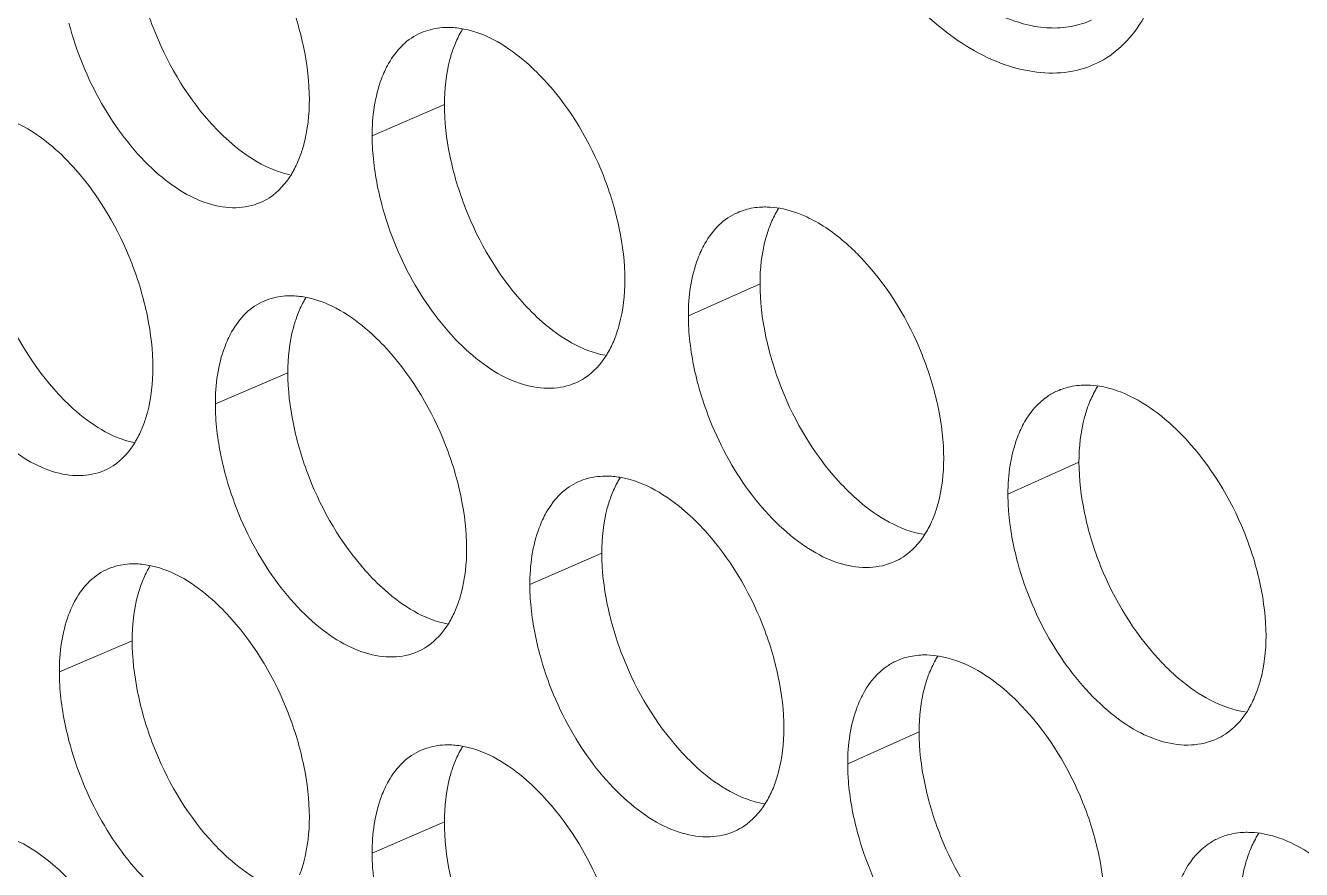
# Model space of a CAD drawing. Header units: millimetres. Extents: x 1177 to 4147, y 93 to 2194.
# Drawn here: x 2552.14 to 2566.14, y 1032.4 to 1041.67 of the extents above; entities that cross this region are included whole.
import ezdxf

# ---------------------------------------------------------------- set-up
doc = ezdxf.new("R2010")
doc.units = ezdxf.units.MM
doc.header["$LTSCALE"] = 0.1
doc.layers.get('0').update_dxf_attribs({"lineweight": 13})
doc.layers.add('标注', color=251, linetype='Continuous', lineweight=9)

# ---------------------------------------------------------------- blocks, each defined once
blk = doc.blocks.new('02')
for points, knots in [([(4432.781, 1079.964), (4432.672, 1079.638), (4432.428, 1079.173), (4431.898, 1078.779), (4431.287, 1078.566), (4430.369, 1078.673), (4429.324, 1079.302), (4428.367, 1080.316), (4427.583, 1081.61), (4427.074, 1083.045), (4426.929, 1084.047), (4426.929, 1084.53)], [0, 0, 0, 0, 0.102243, 0.148194, 0.193627, 0.291595, 0.410182, 0.549785, 0.702392, 0.856462, 1, 1, 1, 1]), ([(4431.751, 1079.448), (4431.65, 1079.402), (4431.431, 1079.334), (4431.081, 1079.313), (4430.717, 1079.369), (4430.346, 1079.499), (4429.974, 1079.697), (4429.608, 1079.961), (4429.255, 1080.284), (4428.92, 1080.659), (4428.609, 1081.08), (4428.33, 1081.538), (4428.086, 1082.024), (4427.884, 1082.529), (4427.727, 1083.042), (4427.618, 1083.553), (4427.559, 1084.052), (4427.555, 1084.381), (4427.562, 1084.54)], [0, 0, 0, 0, 0.044639, 0.090673, 0.139311, 0.191431, 0.247518, 0.307676, 0.371686, 0.439065, 0.509131, 0.581062, 0.653943, 0.726815, 0.798719, 0.86874, 0.936062, 1, 1, 1, 1])]:
    blk.add_open_spline(points, degree=3, knots=knots)
at = {"layer": '标注'}
for p, q in [((4421.609, 1078.127), (4420.477, 1077.635)), ((4426.555, 1075.311), (4425.432, 1074.813)), ((4419.156, 1073.919), (4418.02, 1073.429)), ((4431.553, 1072.518), (4430.44, 1072.015)), ((4424.075, 1071.091), (4422.948, 1070.596)), ((4416.717, 1069.716), (4415.576, 1069.229)), ((4416.717, 1069.716), (4415.576, 1069.229)), ((4429.047, 1068.286), (4427.929, 1067.786)), ((4421.609, 1066.877), (4420.477, 1066.385)), ((4421.609, 1066.877), (4420.477, 1066.385))]:
    blk.add_line(p, q, dxfattribs=at)
for centre, radius, start, end in [((4421.636, 1078.346), 0.984, 104.7476, 113.5233), ((4426.606, 1075.513), 1.001, 106.2734, 113.935), ((4419.171, 1074.146), 0.976, 103.9644, 113.3177), ((4431.628, 1072.704), 1.017, 107.7472, 114.3481), ((4424.114, 1071.302), 0.993, 105.5171, 113.729), ((4416.719, 1069.952), 0.968, 103.1675, 113.1121), ((4416.719, 1069.952), 0.968, 103.1675, 113.1121), ((4429.11, 1068.481), 1.009, 107.0166, 114.1413), ((4421.636, 1067.096), 0.984, 104.7476, 113.5233), ((4421.636, 1067.096), 0.984, 104.7476, 113.5233), ((4434.159, 1065.683), 1.026, 108.4653, 114.5554)]:
    blk.add_arc(centre, radius, start, end, dxfattribs=at)
for points, knots in [([(4419.493, 1078.202), (4419.493, 1078.471), (4419.425, 1079.031), (4419.102, 1080.113), (4418.657, 1080.875), (4418.279, 1081.301)], [0, 0, 0, 0, 0.238846, 0.495203, 1, 1, 1, 1]), ([(4416.717, 1080.966), (4416.717, 1080.697), (4416.783, 1080.137), (4417.103, 1079.054), (4417.545, 1078.291), (4417.921, 1077.864)], [0, 0, 0, 0, 0.23906, 0.495561, 1, 1, 1, 1]), ([(4415.726, 1079.398), (4415.842, 1078.959), (4416.177, 1078.132), (4416.829, 1077.265), (4417.438, 1076.773), (4417.888, 1076.555), (4418.328, 1076.48), (4418.606, 1076.536), (4418.727, 1076.588)], [0, 0, 0, 0, 0.301171, 0.584422, 0.708619, 0.817421, 0.912868, 1, 1, 1, 1]), ([(4421.893, 1079.305), (4421.881, 1079.284), (4421.83, 1079.197), (4421.788, 1079.105), (4421.761, 1079.034)], [0, 0, 0, 0, 0.242091, 1, 1, 1, 1]), ([(4423.21, 1078.469), (4423.111, 1078.579), (4422.747, 1078.944), (4422.279, 1079.237), (4421.915, 1079.308)], [0, 0, 0, 0, 0.285148, 1, 1, 1, 1]), ([(4421.243, 1079.249), (4421.138, 1079.203), (4420.937, 1079.067), (4420.795, 1078.872), (4420.734, 1078.765)], [0, 0, 0, 0, 0.480902, 1, 1, 1, 1]), ([(4421.761, 1079.034), (4421.736, 1078.968), (4421.642, 1078.674), (4421.609, 1078.363), (4421.609, 1078.127)], [0, 0, 0, 0, 0.230754, 1, 1, 1, 1]), ([(4420.734, 1078.765), (4420.691, 1078.689), (4420.53, 1078.334), (4420.477, 1077.936), (4420.477, 1077.635)], [0, 0, 0, 0, 0.224496, 1, 1, 1, 1]), ([(4424.437, 1075.376), (4424.437, 1075.645), (4424.369, 1076.204), (4424.042, 1077.286), (4423.591, 1078.045), (4423.21, 1078.469)], [0, 0, 0, 0, 0.238705, 0.494901, 1, 1, 1, 1]), ([(4419.341, 1077.296), (4419.366, 1077.362), (4419.46, 1077.655), (4419.493, 1077.965), (4419.493, 1078.202)], [0, 0, 0, 0, 0.23069, 1, 1, 1, 1]), ([(4421.609, 1078.127), (4421.609, 1077.857), (4421.676, 1077.298), (4422, 1076.216), (4422.447, 1075.455), (4422.827, 1075.031)], [0, 0, 0, 0, 0.238919, 0.49526, 1, 1, 1, 1]), ([(4415.834, 1077.101), (4415.72, 1077.23), (4415.315, 1077.641), (4414.756, 1077.96), (4414.345, 1077.975)], [0, 0, 0, 0, 0.29472, 1, 1, 1, 1]), ([(4417.921, 1077.864), (4418.018, 1077.755), (4418.373, 1077.391), (4418.831, 1077.098), (4419.189, 1077.023)], [0, 0, 0, 0, 0.28535, 1, 1, 1, 1]), ([(4420.477, 1077.635), (4420.477, 1077.548), (4420.492, 1077.183), (4420.558, 1076.822), (4420.629, 1076.554)], [0, 0, 0, 0, 0.238111, 1, 1, 1, 1]), ([(4419.211, 1077.028), (4419.223, 1077.048), (4419.273, 1077.135), (4419.314, 1077.225), (4419.341, 1077.296)], [0, 0, 0, 0, 0.242099, 1, 1, 1, 1]), ([(4417.041, 1073.999), (4417.041, 1074.268), (4416.974, 1074.827), (4416.653, 1075.911), (4416.21, 1076.673), (4415.834, 1077.101)], [0, 0, 0, 0, 0.238918, 0.495354, 1, 1, 1, 1]), ([(4418.727, 1076.588), (4418.776, 1076.609), (4418.971, 1076.713), (4419.124, 1076.885), (4419.211, 1077.028)], [0, 0, 0, 0, 0.240491, 1, 1, 1, 1]), ([(4414.291, 1076.769), (4414.291, 1076.5), (4414.357, 1075.94), (4414.675, 1074.857), (4415.114, 1074.093), (4415.489, 1073.665)], [0, 0, 0, 0, 0.239131, 0.495711, 1, 1, 1, 1]), ([(4420.629, 1076.554), (4420.746, 1076.114), (4421.087, 1075.287), (4421.748, 1074.422), (4422.365, 1073.934), (4422.821, 1073.719), (4423.267, 1073.649), (4423.547, 1073.707), (4423.669, 1073.761)], [0, 0, 0, 0, 0.300212, 0.582985, 0.707214, 0.816283, 0.912228, 1, 1, 1, 1]), ([(4426.665, 1076.517), (4426.635, 1076.518), (4426.521, 1076.516), (4426.407, 1076.498), (4426.325, 1076.474)], [0, 0, 0, 0, 0.256633, 1, 1, 1, 1]), ([(4426.2, 1076.428), (4426.095, 1076.382), (4425.895, 1076.245), (4425.752, 1076.051), (4425.692, 1075.944)], [0, 0, 0, 0, 0.481736, 1, 1, 1, 1]), ([(4426.845, 1076.496), (4426.832, 1076.474), (4426.78, 1076.385), (4426.737, 1076.291), (4426.708, 1076.218)], [0, 0, 0, 0, 0.242119, 1, 1, 1, 1]), ([(4427.429, 1076.289), (4427.382, 1076.315), (4427.205, 1076.406), (4427.012, 1076.471), (4426.868, 1076.497)], [0, 0, 0, 0, 0.266059, 1, 1, 1, 1]), ([(4426.708, 1076.218), (4426.683, 1076.152), (4426.588, 1075.859), (4426.555, 1075.547), (4426.555, 1075.311)], [0, 0, 0, 0, 0.23105, 1, 1, 1, 1]), ([(4428.194, 1075.661), (4428.135, 1075.726), (4427.904, 1075.963), (4427.64, 1076.171), (4427.429, 1076.289)], [0, 0, 0, 0, 0.267097, 1, 1, 1, 1]), ([(4425.692, 1075.944), (4425.648, 1075.868), (4425.485, 1075.513), (4425.432, 1075.115), (4425.432, 1074.813)], [0, 0, 0, 0, 0.224968, 1, 1, 1, 1]), ([(4429.434, 1072.573), (4429.434, 1072.842), (4429.365, 1073.401), (4429.035, 1074.482), (4428.579, 1075.239), (4428.194, 1075.661)], [0, 0, 0, 0, 0.238564, 0.494601, 1, 1, 1, 1]), ([(4424.284, 1074.469), (4424.309, 1074.535), (4424.404, 1074.828), (4424.437, 1075.139), (4424.437, 1075.376)], [0, 0, 0, 0, 0.230986, 1, 1, 1, 1]), ([(4426.555, 1075.311), (4426.555, 1075.041), (4426.623, 1074.482), (4426.95, 1073.4), (4427.402, 1072.642), (4427.785, 1072.22)], [0, 0, 0, 0, 0.238779, 0.49496, 1, 1, 1, 1]), ([(4413.295, 1075.203), (4413.409, 1074.764), (4413.742, 1073.939), (4414.389, 1073.07), (4414.994, 1072.577), (4415.442, 1072.356), (4415.879, 1072.28), (4416.156, 1072.334), (4416.276, 1072.385)], [0, 0, 0, 0, 0.301654, 0.585147, 0.709328, 0.817996, 0.913192, 1, 1, 1, 1]), ([(4418.784, 1075.043), (4418.68, 1074.998), (4418.478, 1074.861), (4418.336, 1074.666), (4418.275, 1074.559)], [0, 0, 0, 0, 0.48047, 1, 1, 1, 1]), ([(4419.437, 1075.093), (4419.425, 1075.072), (4419.375, 1074.986), (4419.334, 1074.896), (4419.308, 1074.825)], [0, 0, 0, 0, 0.242083, 1, 1, 1, 1]), ([(4420.738, 1074.257), (4420.64, 1074.367), (4420.28, 1074.73), (4419.819, 1075.023), (4419.459, 1075.097)], [0, 0, 0, 0, 0.285164, 1, 1, 1, 1]), ([(4422.827, 1075.031), (4422.926, 1074.92), (4423.29, 1074.553), (4423.761, 1074.261), (4424.126, 1074.192)], [0, 0, 0, 0, 0.285312, 1, 1, 1, 1]), ([(4419.308, 1074.825), (4419.282, 1074.759), (4419.189, 1074.466), (4419.156, 1074.155), (4419.156, 1073.919)], [0, 0, 0, 0, 0.230606, 1, 1, 1, 1]), ([(4425.432, 1074.813), (4425.432, 1074.726), (4425.447, 1074.362), (4425.514, 1074.001), (4425.586, 1073.733)], [0, 0, 0, 0, 0.238168, 1, 1, 1, 1]), ([(4418.275, 1074.559), (4418.233, 1074.483), (4418.072, 1074.128), (4418.02, 1073.731), (4418.02, 1073.429)], [0, 0, 0, 0, 0.224262, 1, 1, 1, 1]), ([(4424.148, 1074.194), (4424.161, 1074.215), (4424.213, 1074.304), (4424.256, 1074.397), (4424.284, 1074.469)], [0, 0, 0, 0, 0.242119, 1, 1, 1, 1]), ([(4421.958, 1071.161), (4421.958, 1071.43), (4421.89, 1071.989), (4421.566, 1073.072), (4421.118, 1073.832), (4420.738, 1074.257)], [0, 0, 0, 0, 0.238776, 0.495052, 1, 1, 1, 1]), ([(4423.669, 1073.761), (4423.717, 1073.782), (4423.909, 1073.885), (4424.061, 1074.054), (4424.148, 1074.194)], [0, 0, 0, 0, 0.241108, 1, 1, 1, 1]), ([(4416.89, 1073.093), (4416.915, 1073.159), (4417.008, 1073.452), (4417.041, 1073.762), (4417.041, 1073.999)], [0, 0, 0, 0, 0.230542, 1, 1, 1, 1]), ([(4419.156, 1073.919), (4419.156, 1073.649), (4419.223, 1073.09), (4419.545, 1072.007), (4419.99, 1071.245), (4420.367, 1070.82)], [0, 0, 0, 0, 0.23899, 0.49541, 1, 1, 1, 1]), ([(4425.586, 1073.733), (4425.704, 1073.293), (4426.05, 1072.465), (4426.72, 1071.602), (4427.345, 1071.118), (4427.808, 1070.906), (4428.258, 1070.84), (4428.542, 1070.902), (4428.664, 1070.957)], [0, 0, 0, 0, 0.299261, 0.581563, 0.705826, 0.815161, 0.911598, 1, 1, 1, 1]), ([(4431.685, 1073.725), (4431.653, 1073.725), (4431.53, 1073.723), (4431.406, 1073.701), (4431.318, 1073.673)], [0, 0, 0, 0, 0.25692, 1, 1, 1, 1]), ([(4431.85, 1073.71), (4431.836, 1073.688), (4431.782, 1073.597), (4431.737, 1073.501), (4431.708, 1073.426)], [0, 0, 0, 0, 0.242162, 1, 1, 1, 1]), ([(4433.231, 1072.875), (4433.127, 1072.987), (4432.745, 1073.359), (4432.252, 1073.648), (4431.873, 1073.708)], [0, 0, 0, 0, 0.28502, 1, 1, 1, 1]), ([(4415.489, 1073.665), (4415.584, 1073.556), (4415.935, 1073.194), (4416.387, 1072.9), (4416.741, 1072.823)], [0, 0, 0, 0, 0.285359, 1, 1, 1, 1]), ([(4431.209, 1073.631), (4431.157, 1073.607), (4430.95, 1073.492), (4430.791, 1073.302), (4430.702, 1073.147)], [0, 0, 0, 0, 0.240568, 1, 1, 1, 1]), ([(4418.02, 1073.429), (4418.02, 1073.342), (4418.034, 1072.978), (4418.1, 1072.616), (4418.171, 1072.348)], [0, 0, 0, 0, 0.238083, 1, 1, 1, 1]), ([(4431.708, 1073.426), (4431.682, 1073.36), (4431.587, 1073.066), (4431.553, 1072.755), (4431.553, 1072.518)], [0, 0, 0, 0, 0.231346, 1, 1, 1, 1]), ([(4430.702, 1073.147), (4430.658, 1073.071), (4430.494, 1072.715), (4430.44, 1072.317), (4430.44, 1072.015)], [0, 0, 0, 0, 0.225445, 1, 1, 1, 1]), ([(4416.762, 1072.828), (4416.774, 1072.849), (4416.823, 1072.934), (4416.863, 1073.024), (4416.89, 1073.093)], [0, 0, 0, 0, 0.242095, 1, 1, 1, 1]), ([(4416.276, 1072.385), (4416.325, 1072.406), (4416.522, 1072.51), (4416.675, 1072.684), (4416.762, 1072.828)], [0, 0, 0, 0, 0.240168, 1, 1, 1, 1]), ([(4434.484, 1069.794), (4434.484, 1070.063), (4434.414, 1070.621), (4434.08, 1071.702), (4433.619, 1072.457), (4433.231, 1072.875)], [0, 0, 0, 0, 0.238425, 0.494301, 1, 1, 1, 1]), ([(4429.279, 1071.665), (4429.305, 1071.732), (4429.4, 1072.025), (4429.434, 1072.336), (4429.434, 1072.573)], [0, 0, 0, 0, 0.231283, 1, 1, 1, 1]), ([(4431.553, 1072.518), (4431.553, 1072.249), (4431.622, 1071.69), (4431.952, 1070.609), (4432.41, 1069.852), (4432.797, 1069.433)], [0, 0, 0, 0, 0.238639, 0.494661, 1, 1, 1, 1]), ([(4418.171, 1072.348), (4418.287, 1071.908), (4418.626, 1071.082), (4419.282, 1070.216), (4419.895, 1069.726), (4420.348, 1069.509), (4420.791, 1069.437), (4421.07, 1069.493), (4421.191, 1069.546)], [0, 0, 0, 0, 0.30069, 0.583702, 0.707914, 0.81685, 0.912547, 1, 1, 1, 1]), ([(4423.715, 1072.211), (4423.61, 1072.165), (4423.41, 1072.028), (4423.267, 1071.834), (4423.206, 1071.727)], [0, 0, 0, 0, 0.481324, 1, 1, 1, 1]), ([(4424.363, 1072.272), (4424.35, 1072.251), (4424.298, 1072.163), (4424.256, 1072.07), (4424.228, 1071.998)], [0, 0, 0, 0, 0.242103, 1, 1, 1, 1]), ([(4425.696, 1071.437), (4425.596, 1071.547), (4425.227, 1071.914), (4424.752, 1072.206), (4424.385, 1072.274)], [0, 0, 0, 0, 0.285125, 1, 1, 1, 1]), ([(4427.785, 1072.22), (4427.887, 1072.109), (4428.26, 1071.739), (4428.743, 1071.448), (4429.116, 1071.385)], [0, 0, 0, 0, 0.285248, 1, 1, 1, 1]), ([(4424.228, 1071.998), (4424.203, 1071.932), (4424.108, 1071.639), (4424.075, 1071.328), (4424.075, 1071.091)], [0, 0, 0, 0, 0.230902, 1, 1, 1, 1]), ([(4430.44, 1072.015), (4430.44, 1071.928), (4430.455, 1071.564), (4430.522, 1071.203), (4430.595, 1070.936)], [0, 0, 0, 0, 0.238227, 1, 1, 1, 1]), ([(4423.206, 1071.727), (4423.163, 1071.651), (4423.001, 1071.295), (4422.948, 1070.898), (4422.948, 1070.596)], [0, 0, 0, 0, 0.224731, 1, 1, 1, 1]), ([(4429.139, 1071.385), (4429.152, 1071.406), (4429.206, 1071.496), (4429.25, 1071.591), (4429.279, 1071.665)], [0, 0, 0, 0, 0.242155, 1, 1, 1, 1]), ([(4426.929, 1068.346), (4426.929, 1068.616), (4426.86, 1069.175), (4426.532, 1070.256), (4426.079, 1071.014), (4425.696, 1071.437)], [0, 0, 0, 0, 0.238635, 0.494751, 1, 1, 1, 1]), ([(4428.664, 1070.957), (4428.712, 1070.978), (4428.901, 1071.081), (4429.052, 1071.247), (4429.139, 1071.385)], [0, 0, 0, 0, 0.24169, 1, 1, 1, 1]), ([(4421.806, 1070.254), (4421.831, 1070.321), (4421.925, 1070.614), (4421.958, 1070.924), (4421.958, 1071.161)], [0, 0, 0, 0, 0.230838, 1, 1, 1, 1]), ([(4424.075, 1071.091), (4424.075, 1070.821), (4424.143, 1070.262), (4424.468, 1069.18), (4424.918, 1068.421), (4425.3, 1067.998)], [0, 0, 0, 0, 0.238849, 0.49511, 1, 1, 1, 1]), ([(4430.595, 1070.936), (4430.715, 1070.495), (4431.066, 1069.666), (4431.746, 1068.806), (4432.379, 1068.325), (4432.847, 1068.117), (4433.303, 1068.056), (4433.588, 1068.12), (4433.712, 1068.177)], [0, 0, 0, 0, 0.298318, 0.580156, 0.704454, 0.814053, 0.910977, 1, 1, 1, 1]), ([(4416.339, 1070.842), (4416.234, 1070.798), (4416.032, 1070.661), (4415.89, 1070.466), (4415.83, 1070.359)], [0, 0, 0, 0, 0.480026, 1, 1, 1, 1]), ([(4416.339, 1070.842), (4416.234, 1070.798), (4416.032, 1070.661), (4415.89, 1070.466), (4415.83, 1070.359)], [0, 0, 0, 0, 0.480026, 1, 1, 1, 1]), ([(4416.994, 1070.887), (4416.982, 1070.866), (4416.934, 1070.781), (4416.894, 1070.692), (4416.867, 1070.623)], [0, 0, 0, 0, 0.242079, 1, 1, 1, 1]), ([(4416.994, 1070.887), (4416.982, 1070.866), (4416.934, 1070.781), (4416.894, 1070.692), (4416.867, 1070.623)], [0, 0, 0, 0, 0.242079, 1, 1, 1, 1]), ([(4418.279, 1070.051), (4418.183, 1070.16), (4417.827, 1070.522), (4417.372, 1070.816), (4417.015, 1070.892)], [0, 0, 0, 0, 0.285173, 1, 1, 1, 1]), ([(4418.279, 1070.051), (4418.183, 1070.16), (4417.827, 1070.522), (4417.372, 1070.816), (4417.015, 1070.892)], [0, 0, 0, 0, 0.285173, 1, 1, 1, 1]), ([(4420.367, 1070.82), (4420.465, 1070.71), (4420.825, 1070.344), (4421.289, 1070.051), (4421.651, 1069.98)], [0, 0, 0, 0, 0.285334, 1, 1, 1, 1]), ([(4416.867, 1070.623), (4416.842, 1070.556), (4416.749, 1070.263), (4416.717, 1069.953), (4416.717, 1069.716)], [0, 0, 0, 0, 0.230459, 1, 1, 1, 1]), ([(4416.867, 1070.623), (4416.842, 1070.556), (4416.749, 1070.263), (4416.717, 1069.953), (4416.717, 1069.716)], [0, 0, 0, 0, 0.230459, 1, 1, 1, 1]), ([(4422.948, 1070.596), (4422.948, 1070.509), (4422.963, 1070.145), (4423.029, 1069.784), (4423.101, 1069.515)], [0, 0, 0, 0, 0.23814, 1, 1, 1, 1]), ([(4415.83, 1070.359), (4415.787, 1070.283), (4415.627, 1069.927), (4415.576, 1069.531), (4415.576, 1069.229)], [0, 0, 0, 0, 0.22403, 1, 1, 1, 1]), ([(4415.83, 1070.359), (4415.787, 1070.283), (4415.627, 1069.927), (4415.576, 1069.531), (4415.576, 1069.229)], [0, 0, 0, 0, 0.22403, 1, 1, 1, 1]), ([(4421.673, 1069.983), (4421.686, 1070.004), (4421.736, 1070.091), (4421.778, 1070.183), (4421.806, 1070.254)], [0, 0, 0, 0, 0.242107, 1, 1, 1, 1]), ([(4419.493, 1066.952), (4419.493, 1067.221), (4419.425, 1067.781), (4419.102, 1068.863), (4418.657, 1069.625), (4418.279, 1070.051)], [0, 0, 0, 0, 0.238846, 0.495203, 1, 1, 1, 1]), ([(4419.493, 1066.952), (4419.493, 1067.221), (4419.425, 1067.781), (4419.102, 1068.863), (4418.657, 1069.625), (4418.279, 1070.051)], [0, 0, 0, 0, 0.238846, 0.495203, 1, 1, 1, 1]), ([(4421.191, 1069.546), (4421.24, 1069.567), (4421.433, 1069.671), (4421.586, 1069.842), (4421.673, 1069.983)], [0, 0, 0, 0, 0.240804, 1, 1, 1, 1]), ([(4416.717, 1069.716), (4416.717, 1069.447), (4416.783, 1068.887), (4417.103, 1067.804), (4417.545, 1067.041), (4417.921, 1066.614)], [0, 0, 0, 0, 0.23906, 0.495561, 1, 1, 1, 1]), ([(4416.717, 1069.716), (4416.717, 1069.447), (4416.783, 1068.887), (4417.103, 1067.804), (4417.545, 1067.041), (4417.921, 1066.614)], [0, 0, 0, 0, 0.23906, 0.495561, 1, 1, 1, 1]), ([(4434.327, 1068.885), (4434.353, 1068.952), (4434.449, 1069.245), (4434.484, 1069.557), (4434.484, 1069.794)], [0, 0, 0, 0, 0.23158, 1, 1, 1, 1]), ([(4423.101, 1069.515), (4423.219, 1069.075), (4423.562, 1068.248), (4424.227, 1067.384), (4424.849, 1066.898), (4425.308, 1066.685), (4425.756, 1066.617), (4426.038, 1066.676), (4426.16, 1066.731)], [0, 0, 0, 0, 0.299735, 0.582272, 0.706518, 0.81572, 0.911912, 1, 1, 1, 1]), ([(4428.698, 1069.402), (4428.646, 1069.378), (4428.438, 1069.263), (4428.279, 1069.073), (4428.19, 1068.918)], [0, 0, 0, 0, 0.240345, 1, 1, 1, 1]), ([(4429.168, 1069.493), (4429.138, 1069.494), (4429.019, 1069.492), (4428.9, 1069.472), (4428.815, 1069.446)], [0, 0, 0, 0, 0.25678, 1, 1, 1, 1]), ([(4429.341, 1069.475), (4429.328, 1069.453), (4429.274, 1069.363), (4429.23, 1069.268), (4429.202, 1069.194)], [0, 0, 0, 0, 0.242139, 1, 1, 1, 1]), ([(4430.706, 1068.64), (4430.604, 1068.752), (4430.226, 1069.121), (4429.739, 1069.412), (4429.364, 1069.474)], [0, 0, 0, 0, 0.285061, 1, 1, 1, 1]), ([(4432.797, 1069.433), (4432.9, 1069.321), (4433.283, 1068.948), (4433.779, 1068.658), (4434.158, 1068.601)], [0, 0, 0, 0, 0.285159, 1, 1, 1, 1]), ([(4415.576, 1069.229), (4415.576, 1069.143), (4415.59, 1068.778), (4415.656, 1068.416), (4415.726, 1068.148)], [0, 0, 0, 0, 0.238055, 1, 1, 1, 1]), ([(4415.576, 1069.229), (4415.576, 1069.143), (4415.59, 1068.778), (4415.656, 1068.416), (4415.726, 1068.148)], [0, 0, 0, 0, 0.238055, 1, 1, 1, 1]), ([(4429.202, 1069.194), (4429.176, 1069.128), (4429.081, 1068.835), (4429.047, 1068.523), (4429.047, 1068.286)], [0, 0, 0, 0, 0.231198, 1, 1, 1, 1]), ([(4428.19, 1068.918), (4428.147, 1068.841), (4427.983, 1068.486), (4427.929, 1068.088), (4427.929, 1067.786)], [0, 0, 0, 0, 0.225206, 1, 1, 1, 1]), ([(4434.182, 1068.598), (4434.196, 1068.62), (4434.251, 1068.712), (4434.297, 1068.81), (4434.327, 1068.885)], [0, 0, 0, 0, 0.242205, 1, 1, 1, 1]), ([(4431.952, 1065.555), (4431.952, 1065.824), (4431.883, 1066.383), (4431.551, 1067.464), (4431.092, 1068.22), (4430.706, 1068.64)], [0, 0, 0, 0, 0.238495, 0.494451, 1, 1, 1, 1]), ([(4433.712, 1068.177), (4433.759, 1068.198), (4433.945, 1068.301), (4434.095, 1068.463), (4434.182, 1068.598)], [0, 0, 0, 0, 0.242239, 1, 1, 1, 1]), ([(4426.775, 1067.439), (4426.8, 1067.506), (4426.895, 1067.799), (4426.929, 1068.11), (4426.929, 1068.346)], [0, 0, 0, 0, 0.231134, 1, 1, 1, 1]), ([(4415.726, 1068.148), (4415.842, 1067.709), (4416.177, 1066.882), (4416.829, 1066.015), (4417.438, 1065.523), (4417.888, 1065.305), (4418.328, 1065.23), (4418.606, 1065.286), (4418.727, 1065.338)], [0, 0, 0, 0, 0.301171, 0.584422, 0.708619, 0.817421, 0.912868, 1, 1, 1, 1]), ([(4415.726, 1068.148), (4415.842, 1067.709), (4416.177, 1066.882), (4416.829, 1066.015), (4417.438, 1065.523), (4417.888, 1065.305), (4418.328, 1065.23), (4418.606, 1065.286), (4418.727, 1065.338)], [0, 0, 0, 0, 0.301171, 0.584422, 0.708619, 0.817421, 0.912868, 1, 1, 1, 1]), ([(4429.047, 1068.286), (4429.047, 1068.017), (4429.116, 1067.458), (4429.444, 1066.377), (4429.9, 1065.619), (4430.284, 1065.199)], [0, 0, 0, 0, 0.238709, 0.494811, 1, 1, 1, 1]), ([(4421.243, 1067.999), (4421.138, 1067.953), (4420.937, 1067.817), (4420.795, 1067.622), (4420.734, 1067.515)], [0, 0, 0, 0, 0.480902, 1, 1, 1, 1]), ([(4421.243, 1067.999), (4421.138, 1067.953), (4420.937, 1067.817), (4420.795, 1067.622), (4420.734, 1067.515)], [0, 0, 0, 0, 0.480902, 1, 1, 1, 1]), ([(4421.893, 1068.055), (4421.881, 1068.034), (4421.83, 1067.947), (4421.788, 1067.855), (4421.761, 1067.784)], [0, 0, 0, 0, 0.242091, 1, 1, 1, 1]), ([(4421.893, 1068.055), (4421.881, 1068.034), (4421.83, 1067.947), (4421.788, 1067.855), (4421.761, 1067.784)], [0, 0, 0, 0, 0.242091, 1, 1, 1, 1]), ([(4423.21, 1067.219), (4423.111, 1067.329), (4422.747, 1067.694), (4422.279, 1067.987), (4421.915, 1068.058)], [0, 0, 0, 0, 0.285148, 1, 1, 1, 1]), ([(4423.21, 1067.219), (4423.111, 1067.329), (4422.747, 1067.694), (4422.279, 1067.987), (4421.915, 1068.058)], [0, 0, 0, 0, 0.285148, 1, 1, 1, 1]), ([(4425.3, 1067.998), (4425.4, 1067.887), (4425.769, 1067.518), (4426.246, 1067.226), (4426.614, 1067.161)], [0, 0, 0, 0, 0.285283, 1, 1, 1, 1]), ([(4421.761, 1067.784), (4421.736, 1067.718), (4421.642, 1067.424), (4421.609, 1067.113), (4421.609, 1066.877)], [0, 0, 0, 0, 0.230754, 1, 1, 1, 1]), ([(4421.761, 1067.784), (4421.736, 1067.718), (4421.642, 1067.424), (4421.609, 1067.113), (4421.609, 1066.877)], [0, 0, 0, 0, 0.230754, 1, 1, 1, 1]), ([(4427.929, 1067.786), (4427.929, 1067.699), (4427.944, 1067.335), (4428.011, 1066.974), (4428.084, 1066.706)], [0, 0, 0, 0, 0.238197, 1, 1, 1, 1]), ([(4420.734, 1067.515), (4420.691, 1067.439), (4420.53, 1067.084), (4420.477, 1066.686), (4420.477, 1066.385)], [0, 0, 0, 0, 0.224496, 1, 1, 1, 1]), ([(4420.734, 1067.515), (4420.691, 1067.439), (4420.53, 1067.084), (4420.477, 1066.686), (4420.477, 1066.385)], [0, 0, 0, 0, 0.224496, 1, 1, 1, 1]), ([(4426.637, 1067.162), (4426.65, 1067.183), (4426.703, 1067.272), (4426.746, 1067.366), (4426.775, 1067.439)], [0, 0, 0, 0, 0.242135, 1, 1, 1, 1]), ([(4424.437, 1064.126), (4424.437, 1064.395), (4424.369, 1064.954), (4424.042, 1066.036), (4423.591, 1066.795), (4423.21, 1067.219)], [0, 0, 0, 0, 0.238705, 0.494901, 1, 1, 1, 1]), ([(4424.437, 1064.126), (4424.437, 1064.395), (4424.369, 1064.954), (4424.042, 1066.036), (4423.591, 1066.795), (4423.21, 1067.219)], [0, 0, 0, 0, 0.238705, 0.494901, 1, 1, 1, 1]), ([(4426.16, 1066.731), (4426.208, 1066.752), (4426.399, 1066.855), (4426.55, 1067.023), (4426.637, 1067.162)], [0, 0, 0, 0, 0.241404, 1, 1, 1, 1]), ([(4419.341, 1066.046), (4419.366, 1066.112), (4419.46, 1066.405), (4419.493, 1066.715), (4419.493, 1066.952)], [0, 0, 0, 0, 0.23069, 1, 1, 1, 1]), ([(4419.341, 1066.046), (4419.366, 1066.112), (4419.46, 1066.405), (4419.493, 1066.715), (4419.493, 1066.952)], [0, 0, 0, 0, 0.23069, 1, 1, 1, 1]), ([(4415.834, 1065.851), (4415.72, 1065.98), (4415.315, 1066.391), (4414.756, 1066.71), (4414.345, 1066.725)], [0, 0, 0, 0, 0.29472, 1, 1, 1, 1]), ([(4421.609, 1066.877), (4421.609, 1066.607), (4421.676, 1066.048), (4422, 1064.966), (4422.447, 1064.205), (4422.827, 1063.781)], [0, 0, 0, 0, 0.238919, 0.49526, 1, 1, 1, 1]), ([(4421.609, 1066.877), (4421.609, 1066.607), (4421.676, 1066.048), (4422, 1064.966), (4422.447, 1064.205), (4422.827, 1063.781)], [0, 0, 0, 0, 0.238919, 0.49526, 1, 1, 1, 1]), ([(4434.215, 1066.712), (4434.182, 1066.713), (4434.053, 1066.71), (4433.925, 1066.686), (4433.835, 1066.656)], [0, 0, 0, 0, 0.257054, 1, 1, 1, 1]), ([(4417.921, 1066.614), (4418.018, 1066.505), (4418.373, 1066.141), (4418.831, 1065.848), (4419.189, 1065.773)], [0, 0, 0, 0, 0.28535, 1, 1, 1, 1]), ([(4417.921, 1066.614), (4418.018, 1066.505), (4418.373, 1066.141), (4418.831, 1065.848), (4419.189, 1065.773)], [0, 0, 0, 0, 0.28535, 1, 1, 1, 1]), ([(4428.084, 1066.706), (4428.203, 1066.266), (4428.552, 1065.437), (4429.226, 1064.576), (4429.855, 1064.094), (4430.321, 1063.884), (4430.774, 1063.82), (4431.058, 1063.883), (4431.182, 1063.939)], [0, 0, 0, 0, 0.298788, 0.580857, 0.705138, 0.814605, 0.911286, 1, 1, 1, 1]), ([(4433.733, 1066.616), (4433.681, 1066.592), (4433.475, 1066.476), (4433.315, 1066.287), (4433.226, 1066.132)], [0, 0, 0, 0, 0.240785, 1, 1, 1, 1]), ([(4434.372, 1066.7), (4434.358, 1066.679), (4434.303, 1066.587), (4434.257, 1066.49), (4434.228, 1066.414)], [0, 0, 0, 0, 0.242189, 1, 1, 1, 1]), ([(4435.769, 1065.867), (4435.664, 1065.979), (4435.277, 1066.352), (4434.778, 1066.641), (4434.396, 1066.697)], [0, 0, 0, 0, 0.284973, 1, 1, 1, 1]), ([(4420.477, 1066.385), (4420.477, 1066.298), (4420.492, 1065.933), (4420.558, 1065.572), (4420.629, 1065.304)], [0, 0, 0, 0, 0.238111, 1, 1, 1, 1]), ([(4420.477, 1066.385), (4420.477, 1066.298), (4420.492, 1065.933), (4420.558, 1065.572), (4420.629, 1065.304)], [0, 0, 0, 0, 0.238111, 1, 1, 1, 1]), ([(4434.228, 1066.414), (4434.202, 1066.348), (4434.106, 1066.054), (4434.072, 1065.742), (4434.072, 1065.505)], [0, 0, 0, 0, 0.231495, 1, 1, 1, 1]), ([(4433.226, 1066.132), (4433.182, 1066.056), (4433.018, 1065.7), (4432.963, 1065.302), (4432.963, 1065)], [0, 0, 0, 0, 0.225686, 1, 1, 1, 1])]:
    blk.add_open_spline(points, degree=3, knots=knots, dxfattribs=at)
for points in [[(4421.697, 1079.333), (4421.592, 1079.336), (4421.486, 1079.325), (4421.385, 1079.298)], [(4421.915, 1079.308), (4421.843, 1079.322), (4421.77, 1079.331), (4421.697, 1079.333)], [(4426.868, 1076.497), (4426.801, 1076.508), (4426.733, 1076.515), (4426.665, 1076.517)], [(4419.233, 1075.124), (4419.133, 1075.127), (4419.032, 1075.118), (4418.935, 1075.094)], [(4419.459, 1075.097), (4419.384, 1075.113), (4419.308, 1075.122), (4419.233, 1075.124)], [(4431.873, 1073.708), (4431.811, 1073.718), (4431.748, 1073.724), (4431.685, 1073.725)], [(4424.174, 1072.297), (4424.065, 1072.3), (4423.954, 1072.288), (4423.849, 1072.258)], [(4424.385, 1072.274), (4424.315, 1072.287), (4424.245, 1072.295), (4424.174, 1072.297)], [(4416.782, 1070.922), (4416.687, 1070.925), (4416.591, 1070.916), (4416.499, 1070.895)], [(4416.782, 1070.922), (4416.687, 1070.925), (4416.591, 1070.916), (4416.499, 1070.895)], [(4417.015, 1070.892), (4416.939, 1070.909), (4416.86, 1070.919), (4416.782, 1070.922)], [(4417.015, 1070.892), (4416.939, 1070.909), (4416.86, 1070.919), (4416.782, 1070.922)], [(4429.364, 1069.474), (4429.299, 1069.485), (4429.234, 1069.492), (4429.168, 1069.493)], [(4421.697, 1068.083), (4421.592, 1068.086), (4421.486, 1068.075), (4421.385, 1068.048)], [(4421.697, 1068.083), (4421.592, 1068.086), (4421.486, 1068.075), (4421.385, 1068.048)], [(4421.915, 1068.058), (4421.843, 1068.072), (4421.77, 1068.081), (4421.697, 1068.083)], [(4421.915, 1068.058), (4421.843, 1068.072), (4421.77, 1068.081), (4421.697, 1068.083)], [(4434.396, 1066.697), (4434.336, 1066.706), (4434.275, 1066.712), (4434.215, 1066.712)]]:
    blk.add_open_spline(points, degree=3, dxfattribs=at)

msp = doc.modelspace()

# ---------------------------------------------------------------- block references
at = {"xscale": 0.7, "yscale": 0.7, "zscale": 0.7}
msp.add_blockref('02', (-538.391, 286.112), dxfattribs=at)

doc.saveas('drawing.dxf')
